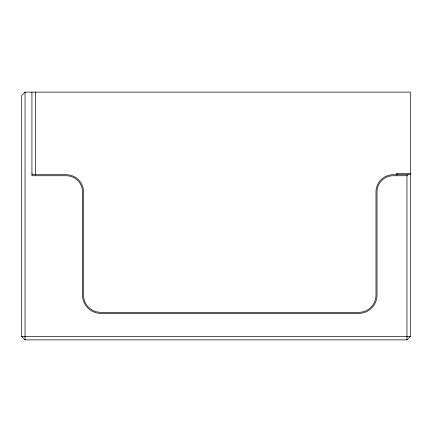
<?xml version="1.0" encoding="UTF-8"?>
<svg xmlns="http://www.w3.org/2000/svg" width="432" height="432" viewBox="0 0 432 432"><rect width="100%" height="100%" fill="white"/><g stroke="black" fill="none" stroke-linecap="round" stroke-linejoin="round"><path stroke-width="0.65" d="M25.04 92.135L21.6 95.575L21.6 336.425L25.04 339.865L406.96 339.865L410.4 336.425L410.4 92.135L25.04 92.135L25.04 339.865M406.96 339.865L406.96 175.743L407.992 174.712M396.635 175.03L396.635 173.68L410.4 173.68M410.4 174.712L393.196 174.712A17.204 17.204 0 0 0 375.991 191.916L375.991 295.137A17.204 17.204 0 0 1 358.787 312.341L100.737 312.341A17.204 17.204 0 0 1 83.533 295.137L83.533 191.916A17.204 17.204 0 0 0 66.328 174.712L32.956 174.712L31.925 173.68M406.96 175.743L393.196 175.743A16.173 16.173 0 0 0 377.023 191.916L377.023 295.137A18.236 18.236 0 0 1 358.787 313.373L100.737 313.373A18.236 18.236 0 0 1 82.501 295.137L82.501 191.916A16.173 16.173 0 0 0 66.328 175.743L31.925 175.743L31.925 92.135M21.6 336.425L410.4 336.425M396.635 173.68L397.667 174.712M35.365 92.135L35.365 175.068"/></g></svg>
